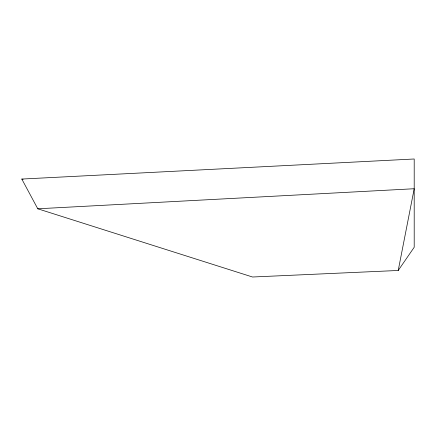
<?xml version="1.0" encoding="UTF-8"?>
<svg xmlns="http://www.w3.org/2000/svg" width="436" height="436" viewBox="0 0 436 436"><rect width="100%" height="100%" fill="white"/><g stroke="black" fill="none" stroke-linecap="round" stroke-linejoin="round"><path stroke-width="0.65" d="M398.221 270.473L414.2 188.734L37.779 208.79L21.8 179.054L414.2 158.993L414.2 247.267L398.221 270.473L252.526 277.007L37.779 208.79M21.8 179.054L23.103 179.441"/></g></svg>
